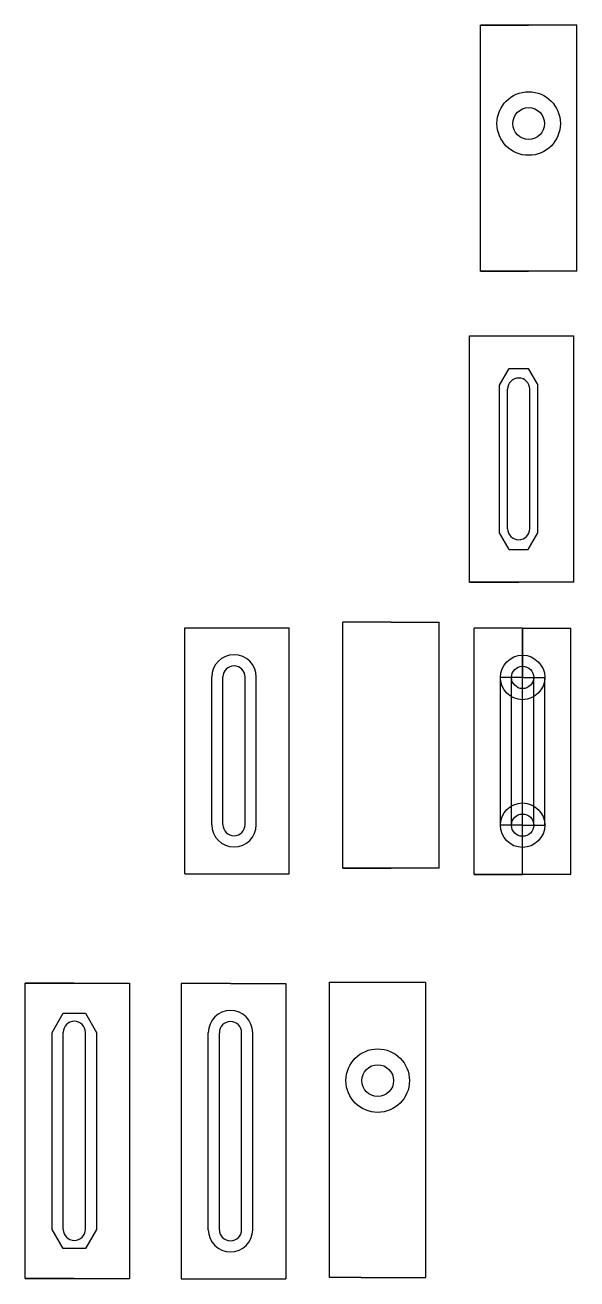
# Model space of a CAD drawing. Header units: millimetres. Extents: x 37 to 124, y 14 to 211.
import ezdxf

# ---------------------------------------------------------------- set-up
doc = ezdxf.new("R2010")
doc.units = ezdxf.units.MM
doc.layers.get('0').update_dxf_attribs({"true_color": 0xc2ced6})

msp = doc.modelspace()

# ---------------------------------------------------------------- linework, layer by layer
for p, q in [((124.27, 210.9), (109.07, 210.9)), ((109.07, 172.15), (109.07, 210.9)), ((109.07, 210.9), (116.67, 210.9)), ((124.27, 172.15), (124.27, 210.9)), ((124.27, 172.15), (109.07, 172.15)), ((109.07, 172.15), (116.67, 172.15)), ((107.35, 123.24), (107.35, 161.99)), ((107.35, 161.99), (123.8, 161.99)), ((107.35, 161.99), (115.1, 161.99)), ((123.8, 123.24), (123.8, 161.99)), ((112.1, 154.24), (113.6, 156.84)), ((113.6, 156.84), (116.6, 156.84)), ((116.6, 156.84), (118.1, 154.24)), ((112.1, 130.99), (112.1, 154.24)), ((118.1, 130.99), (118.1, 154.24)), ((113.35, 131.64), (113.35, 153.59)), ((116.85, 131.64), (116.85, 153.59)), ((113.6, 128.39), (112.1, 130.99)), ((116.6, 128.39), (118.1, 130.99)), ((113.6, 128.39), (116.6, 128.39)), ((123.8, 123.24), (107.35, 123.24)), ((107.35, 123.24), (115.1, 123.24)), ((95, 116.95), (87.4, 116.95)), ((87.4, 78.2), (87.4, 116.95)), ((95, 116.95), (102.6, 116.95)), ((102.6, 78.2), (102.6, 116.95)), ((62.52, 77.31), (62.52, 116.06)), ((62.52, 116.06), (78.97, 116.06)), ((78.97, 77.31), (78.97, 116.06)), ((115.71, 115.98), (108.11, 115.98)), ((108.11, 77.23), (108.11, 115.98)), ((115.71, 100.48), (115.71, 115.98)), ((115.71, 115.98), (115.71, 108.23)), ((115.71, 115.98), (123.31, 115.98)), ((123.31, 77.23), (123.31, 115.98)), ((66.77, 85.06), (66.77, 108.31)), ((68.52, 85.06), (68.52, 108.31)), ((72.02, 85.06), (72.02, 108.31)), ((73.77, 85.06), (73.77, 108.31)), ((113.96, 108.23), (112.21, 108.23)), ((112.21, 84.98), (112.21, 108.23)), ((115.71, 108.23), (113.96, 108.23)), ((113.96, 84.98), (113.96, 108.23)), ((115.71, 108.23), (117.46, 108.23)), ((115.71, 108.23), (119.21, 108.23)), ((117.46, 84.98), (117.46, 108.23)), ((119.21, 84.98), (119.21, 108.23)), ((115.71, 84.98), (115.71, 100.48)), ((62.52, 77.31), (62.52, 85.06)), ((87.4, 78.2), (87.4, 85.95)), ((113.96, 84.98), (112.21, 84.98)), ((115.71, 84.98), (113.96, 84.98)), ((115.71, 77.23), (115.71, 84.98)), ((115.71, 84.98), (117.46, 84.98)), ((115.71, 84.98), (119.21, 84.98)), ((62.52, 77.31), (78.97, 77.31)), ((102.6, 78.2), (87.4, 78.2)), ((87.4, 78.2), (95, 78.2)), ((123.31, 77.23), (108.11, 77.23)), ((108.11, 77.23), (115.71, 77.23)), ((45.1, 60.12), (37.35, 60.12)), ((37.35, 13.62), (37.35, 60.12)), ((37.35, 60.12), (45.1, 60.12)), ((45.1, 60.12), (53.8, 60.12)), ((53.8, 60.12), (53.8, 13.62)), ((69.71, 60.07), (61.96, 60.07)), ((61.96, 60.07), (61.96, 13.57)), ((69.71, 60.07), (78.41, 60.07)), ((78.41, 60.07), (78.41, 13.57)), ((85.3, 13.78), (85.3, 60.28)), ((85.3, 60.28), (100.5, 60.28)), ((100.5, 13.78), (100.5, 60.28)), ((41.6, 21.37), (41.6, 52.37)), ((43.35, 21.37), (43.35, 52.37)), ((46.85, 21.37), (46.85, 52.37)), ((48.6, 52.37), (48.6, 21.37)), ((66.21, 21.32), (66.21, 52.32)), ((67.96, 21.32), (67.96, 52.32)), ((71.46, 21.32), (71.46, 52.32)), ((73.21, 21.32), (73.21, 52.32)), ((45.1, 13.62), (37.35, 13.62)), ((37.35, 13.62), (45.1, 13.62)), ((37.35, 13.62), (45.1, 13.62)), ((45.1, 13.62), (53.8, 13.62)), ((61.96, 13.57), (69.71, 13.57)), ((69.71, 13.57), (78.41, 13.57)), ((90.3, 13.78), (85.3, 13.78)), ((90.3, 13.78), (95.5, 13.78)), ((90.3, 13.78), (92.9, 13.78)), ((95.5, 13.78), (100.5, 13.78))]:
    msp.add_line(p, q)
for points in [[(41.6, 52.37), (43.35, 55.4), (46.85, 55.4), (48.6, 52.37)], [(48.6, 21.37), (46.85, 18.34), (43.35, 18.34), (41.6, 21.37)]]:
    msp.add_lwpolyline(points)
for centre, radius in [((116.67, 195.4), 5), ((116.67, 195.4), 2.5), ((115.71, 108.23), 3.5), ((115.71, 108.23), 1.75), ((115.71, 84.98), 3.5), ((115.71, 84.98), 1.75), ((92.9, 44.78), 5), ((92.9, 44.78), 2.5)]:
    msp.add_circle(centre, radius)
for centre, radius, start, end in [((115.1, 153.59), 1.75, 0, 180), ((115.1, 131.64), 1.75, 180, 0), ((70.27, 108.31), 3.5, 0, 180), ((70.27, 108.31), 1.75, 0, 180), ((70.27, 85.06), 3.5, 180, 0), ((70.27, 85.06), 1.75, 180, 0), ((69.71, 52.32), 3.5, 0, 180), ((45.1, 52.37), 1.75, 0, 180), ((69.71, 52.32), 1.75, 0, 180), ((45.1, 21.37), 1.75, 180, 0), ((69.71, 21.32), 3.5, 180, 360), ((69.71, 21.32), 1.75, 180, 0)]:
    msp.add_arc(centre, radius, start, end)

doc.saveas('drawing.dxf')
